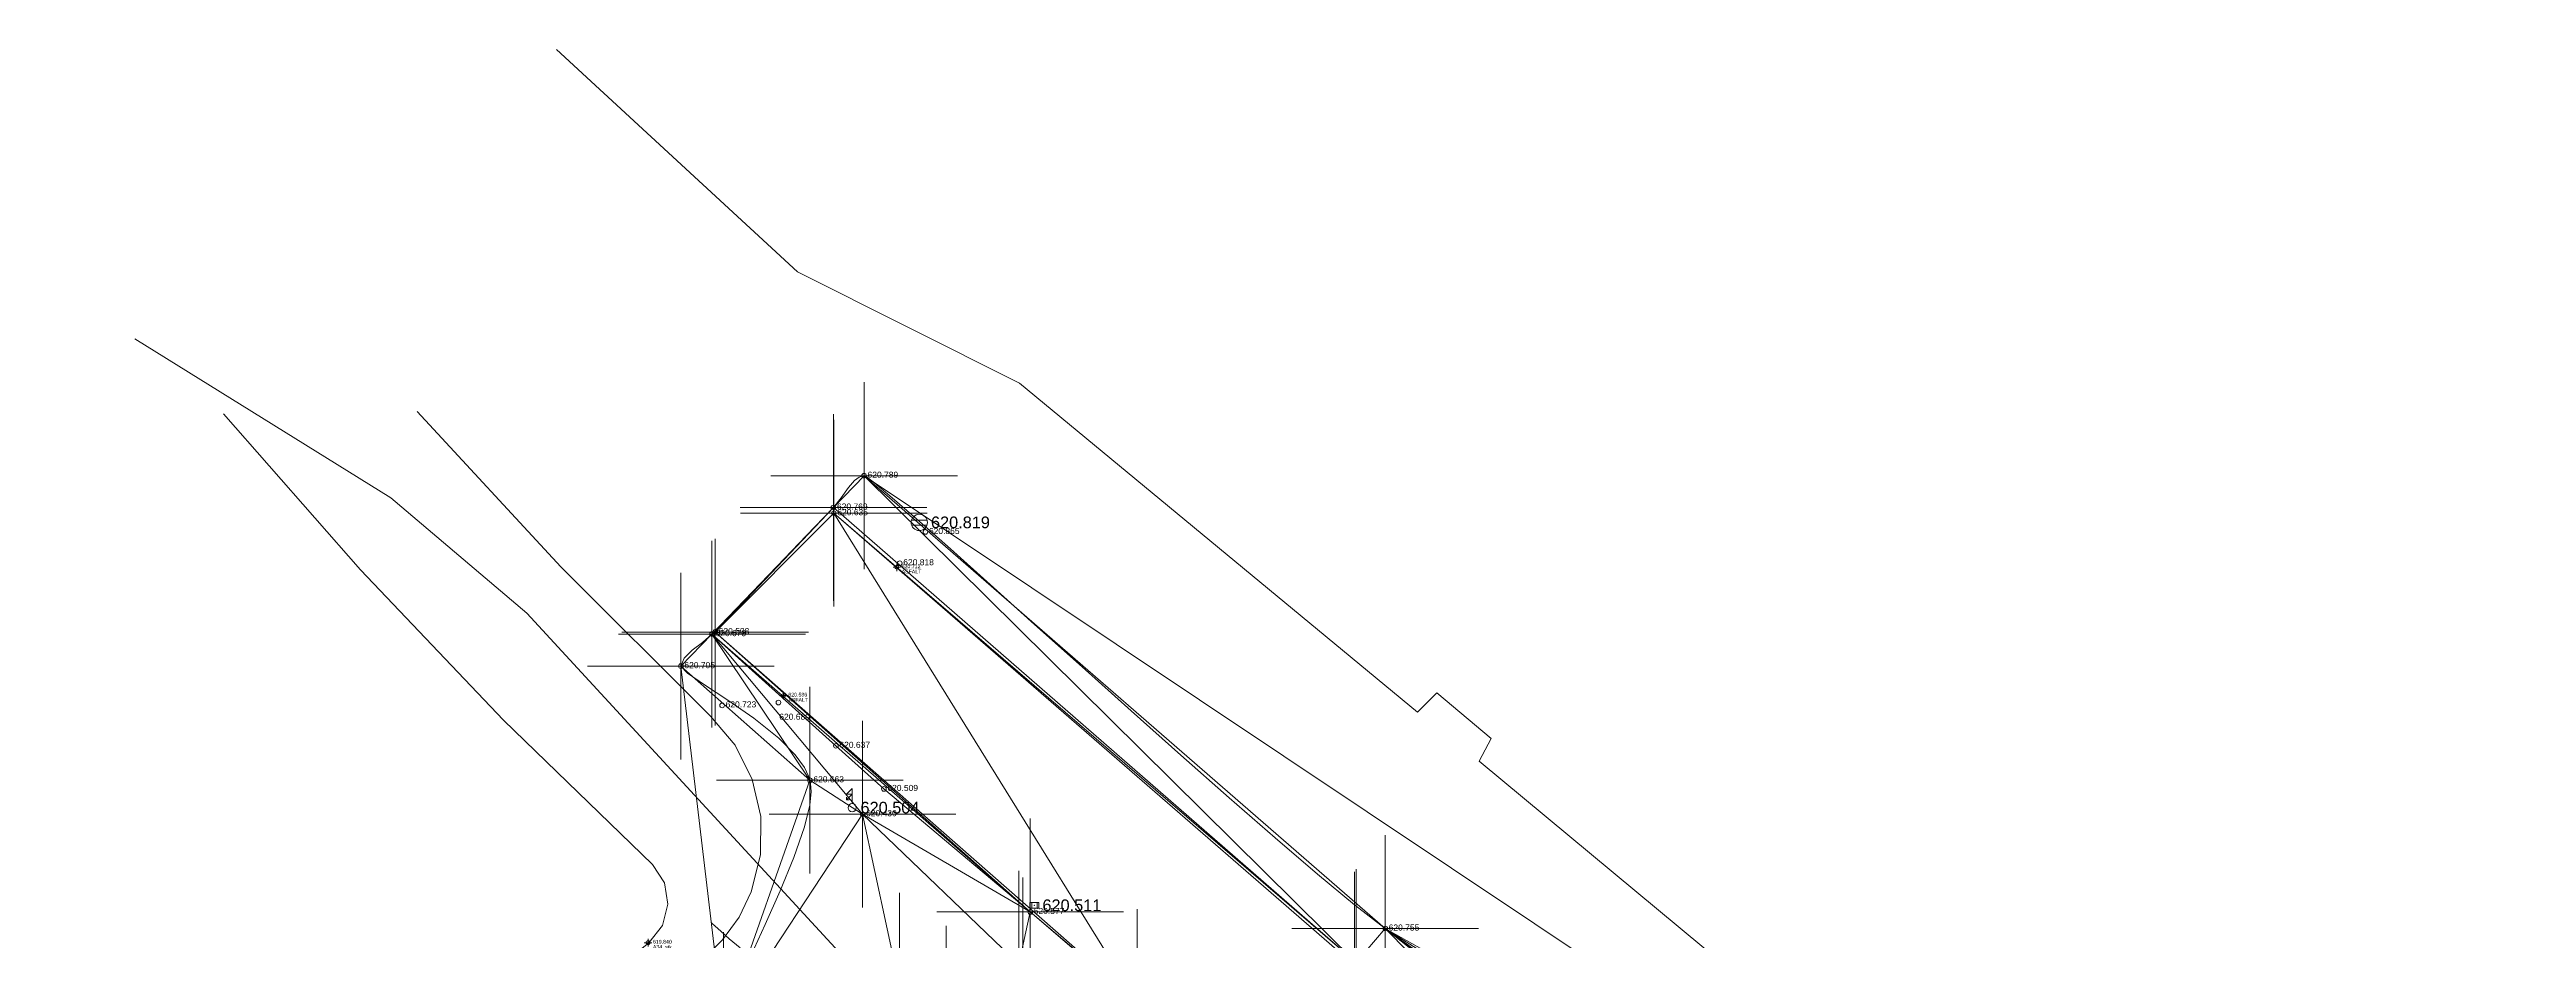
# Model space of a CAD drawing. Header units: metres. Extents: x 7511918 to 7512107, y 4692231 to 4692386.
# Drawn here: x 7511958.2 to 7512037.8, y 4692357.9 to 4692386.5 of the extents above; entities that cross this region are included whole.
import ezdxf

# ---------------------------------------------------------------- set-up
doc = ezdxf.new("R2010")
doc.units = ezdxf.units.M
for name, color, linetype, lineweight in [('A - Rrugë_Pen_No__1', 7, 'Continuous', 0), ('Asfallt', 97, 'Continuous', 0), ('asfalt pikat', 97, 'Continuous', 0), ('germimi  modeli pikat', 1, 'Continuous', 0), ('germimi modeli trek', 1, 'Continuous', 0), ('Parcela Fqinje', 251, 'Continuous', 0), ('Puset fekali', 30, 'Continuous', 0), ('rruga_matjet', 45, 'Continuous', 0), ('shtyll elektrike', 1, 'Continuous', 0), ('terreni  pikat modelit', 133, 'Continuous', 0), ('terreni izohipset kryesore', 212, 'Continuous', 0), ('terreni trek modelit', 132, 'Continuous', 0), ('trotuar', 155, 'Continuous', 0), ('trotuar pikat', 155, 'Continuous', 0), ('ujmbledhes', 5, 'Continuous', 0), ('vellimi  pikat', 97, 'Continuous', 0), ('vellimi  trek', 97, 'Continuous', 0), ('vellimi izo themelore', 97, 'Continuous', 0)]:
    doc.layers.add(name, color=color, linetype=linetype, lineweight=lineweight)
doc.styles.get("Standard").update_dxf_attribs({"font": 'arial.ttf'})

# ---------------------------------------------------------------- blocks, each defined once
blk = doc.blocks.new('*U8', base_point=(7511989.669, 4692358.793, 620.577))
at = {"layer": 'trotuar pikat', "linetype": 'ByBlock', "lineweight": -2}
blk.add_line((7511989.669, 4692358.793, 620.577), (7511989.669, 4692358.793, 620.577), dxfattribs=at)
blk.add_circle((7511989.669, 4692358.793, 620.577), 0.075, dxfattribs=at)
at = {"layer": 'trotuar pikat', "linetype": 'ByBlock', "insert": (7511989.7815, 4692358.823, 620.577), "char_height": 0.195, "attachment_point": 4}
blk.add_mtext('{\\C256;620.577}', dxfattribs=at)
blk = doc.blocks.new('grill2')
at = {"color": 5, "lineweight": 0}
for p, q in [((-0.95, 1.04), (-0.95, -1.04)), ((0.95, 1.04), (0.95, -1.04))]:
    blk.add_line(p, q, dxfattribs=at)
blk.add_lwpolyline([(-1.67, 1.04), (1.67, 1.04), (1.67, -1.04), (-1.67, -1.04)], close=True, dxfattribs=at)
blk.add_circle((0, 0), 0.063, dxfattribs=at)
blk = doc.blocks.new('grill')
blk.add_blockref('grill2', (0, 0))
blk = doc.blocks.new('*U9', base_point=(7511989.804, 4692359.004, 620.511))
at = {"layer": 'ujmbledhes', "color": 0, "linetype": 'ByBlock', "lineweight": -2, "xscale": 0.0868476678725996, "yscale": 0.0868476678725996, "zscale": 0.0868476678725996}
blk.add_blockref('grill', (7511989.804, 4692359.004, 620.511), dxfattribs=at)
at = {"layer": 'ujmbledhes', "linetype": 'ByBlock', "insert": (7511990.061, 4692359.004, 620.511), "char_height": 0.375, "attachment_point": 4}
blk.add_mtext('620.511', dxfattribs=at)
blk = doc.blocks.new('*U48', base_point=(7512001.076, 4692358.261, 620.755))
at = {"layer": 'trotuar pikat', "linetype": 'ByBlock', "lineweight": -2}
blk.add_line((7512001.076, 4692358.261, 620.755), (7512001.076, 4692358.261, 620.755), dxfattribs=at)
blk.add_circle((7512001.076, 4692358.261, 620.755), 0.075, dxfattribs=at)
at = {"layer": 'trotuar pikat', "linetype": 'ByBlock', "insert": (7512001.1885, 4692358.291, 620.755), "char_height": 0.195, "attachment_point": 4}
blk.add_mtext('{\\C256;620.755}', dxfattribs=at)
blk = doc.blocks.new('*U49', base_point=(7511984.329, 4692372.808, 620.789))
at = {"layer": 'trotuar pikat', "linetype": 'ByBlock', "lineweight": -2}
blk.add_line((7511984.329, 4692372.808, 620.789), (7511984.329, 4692372.808, 620.789), dxfattribs=at)
blk.add_circle((7511984.329, 4692372.808, 620.789), 0.075, dxfattribs=at)
at = {"layer": 'trotuar pikat', "linetype": 'ByBlock', "insert": (7511984.4415, 4692372.838, 620.789), "char_height": 0.195, "attachment_point": 4}
blk.add_mtext('{\\C256;620.789}', dxfattribs=at)
blk = doc.blocks.new('*U50', base_point=(7511983.346, 4692371.786, 620.769))
at = {"layer": 'trotuar pikat', "linetype": 'ByBlock', "lineweight": -2}
blk.add_line((7511983.346, 4692371.786, 620.769), (7511983.346, 4692371.786, 620.769), dxfattribs=at)
blk.add_circle((7511983.346, 4692371.786, 620.769), 0.075, dxfattribs=at)
at = {"layer": 'trotuar pikat', "linetype": 'ByBlock', "insert": (7511983.4585, 4692371.816, 620.769), "char_height": 0.195, "attachment_point": 4}
blk.add_mtext('{\\C256;620.769}', dxfattribs=at)
blk = doc.blocks.new('Settling Basin - PK ujrat e zeza')
at = {"color": 21, "lineweight": 0, "flags": 128}
for points in [[(-0.95, 0.27), (0.96, 0.27)], [(-0.95, -0.33), (0.96, -0.33)]]:
    blk.add_lwpolyline(points, dxfattribs=at)
at = {"color": 21, "lineweight": 0}
blk.add_circle((0, 0), 1, dxfattribs=at)
blk = doc.blocks.new('Puset_Kan_Atmosferik')
blk.add_blockref('Settling Basin - PK ujrat e zeza', (0, 0))
blk = doc.blocks.new('*U51', base_point=(7511986.104, 4692371.306, 620.819))
at = {"layer": 'Puset fekali', "color": 0, "linetype": 'ByBlock', "lineweight": -2, "xscale": 0.2624999971783286, "yscale": 0.2624999971783286, "zscale": 0.2624999971783286}
blk.add_blockref('Puset_Kan_Atmosferik', (7511986.104, 4692371.306, 620.819), dxfattribs=at)
at = {"layer": 'Puset fekali', "linetype": 'ByBlock', "insert": (7511986.479, 4692371.306, 620.819), "char_height": 0.375, "attachment_point": 4}
blk.add_mtext('620.819', dxfattribs=at)
blk = doc.blocks.new('*U52', base_point=(7511983.357, 4692371.604, 620.635))
at = {"layer": 'asfalt pikat', "linetype": 'ByBlock', "lineweight": -2}
blk.add_line((7511983.357, 4692371.604, 620.635), (7511983.357, 4692371.604, 620.635), dxfattribs=at)
blk.add_circle((7511983.357, 4692371.604, 620.635), 0.075, dxfattribs=at)
at = {"layer": 'asfalt pikat', "linetype": 'ByBlock', "insert": (7511983.4695, 4692371.634, 620.635), "char_height": 0.195, "attachment_point": 4}
blk.add_mtext('{\\C256;620.635}', dxfattribs=at)
blk = doc.blocks.new('*U53', base_point=(7511979.545, 4692367.785, 620.538))
at = {"layer": 'asfalt pikat', "linetype": 'ByBlock', "lineweight": -2}
blk.add_line((7511979.545, 4692367.785, 620.538), (7511979.545, 4692367.785, 620.538), dxfattribs=at)
blk.add_circle((7511979.545, 4692367.785, 620.538), 0.075, dxfattribs=at)
at = {"layer": 'asfalt pikat', "linetype": 'ByBlock', "insert": (7511979.6575, 4692367.815, 620.538), "char_height": 0.195, "attachment_point": 4}
blk.add_mtext('{\\C256;620.538}', dxfattribs=at)
blk = doc.blocks.new('*U54', base_point=(7511979.442, 4692367.719, 620.678))
at = {"layer": 'trotuar pikat', "linetype": 'ByBlock', "lineweight": -2}
blk.add_line((7511979.442, 4692367.719, 620.678), (7511979.442, 4692367.719, 620.678), dxfattribs=at)
blk.add_circle((7511979.442, 4692367.719, 620.678), 0.075, dxfattribs=at)
at = {"layer": 'trotuar pikat', "linetype": 'ByBlock', "insert": (7511979.5545, 4692367.749, 620.678), "char_height": 0.195, "attachment_point": 4}
blk.add_mtext('{\\C256;620.678}', dxfattribs=at)
blk = doc.blocks.new('*U55', base_point=(7511978.442, 4692366.69, 620.705))
at = {"layer": 'trotuar pikat', "linetype": 'ByBlock', "lineweight": -2}
blk.add_line((7511978.442, 4692366.69, 620.705), (7511978.442, 4692366.69, 620.705), dxfattribs=at)
blk.add_circle((7511978.442, 4692366.69, 620.705), 0.075, dxfattribs=at)
at = {"layer": 'trotuar pikat', "linetype": 'ByBlock', "insert": (7511978.5545, 4692366.72, 620.705), "char_height": 0.195, "attachment_point": 4}
blk.add_mtext('{\\C256;620.705}', dxfattribs=at)
blk = doc.blocks.new('*U56', base_point=(7511982.587, 4692363.023, 620.663))
at = {"layer": 'trotuar pikat', "linetype": 'ByBlock', "lineweight": -2}
blk.add_line((7511982.587, 4692363.023, 620.663), (7511982.587, 4692363.023, 620.663), dxfattribs=at)
blk.add_circle((7511982.587, 4692363.023, 620.663), 0.075, dxfattribs=at)
at = {"layer": 'trotuar pikat', "linetype": 'ByBlock', "insert": (7511982.6995, 4692363.053, 620.663), "char_height": 0.195, "attachment_point": 4}
blk.add_mtext('{\\C256;620.663}', dxfattribs=at)
blk = doc.blocks.new('*U57', base_point=(7511983.424, 4692364.13, 620.637))
at = {"layer": 'trotuar pikat', "linetype": 'ByBlock', "lineweight": -2}
blk.add_line((7511983.424, 4692364.13, 620.637), (7511983.424, 4692364.13, 620.637), dxfattribs=at)
blk.add_circle((7511983.424, 4692364.13, 620.637), 0.075, dxfattribs=at)
at = {"layer": 'trotuar pikat', "linetype": 'ByBlock', "insert": (7511983.5365, 4692364.16, 620.637), "char_height": 0.195, "attachment_point": 4}
blk.add_mtext('{\\C256;620.637}', dxfattribs=at)
blk = doc.blocks.new('*U58', base_point=(7511984.966, 4692362.746, 620.509))
at = {"layer": 'trotuar pikat', "linetype": 'ByBlock', "lineweight": -2}
blk.add_line((7511984.966, 4692362.746, 620.509), (7511984.966, 4692362.746, 620.509), dxfattribs=at)
blk.add_circle((7511984.966, 4692362.746, 620.509), 0.075, dxfattribs=at)
at = {"layer": 'trotuar pikat', "linetype": 'ByBlock', "insert": (7511985.0785, 4692362.776, 620.509), "char_height": 0.195, "attachment_point": 4}
blk.add_mtext('{\\C256;620.509}', dxfattribs=at)
blk = doc.blocks.new('*U59', base_point=(7511984.282, 4692361.934, 620.43))
at = {"layer": 'trotuar pikat', "linetype": 'ByBlock', "lineweight": -2}
blk.add_line((7511984.282, 4692361.934, 620.43), (7511984.282, 4692361.934, 620.43), dxfattribs=at)
blk.add_circle((7511984.282, 4692361.934, 620.43), 0.075, dxfattribs=at)
at = {"layer": 'trotuar pikat', "linetype": 'ByBlock', "insert": (7511984.3945, 4692361.964, 620.43), "char_height": 0.195, "attachment_point": 4}
blk.add_mtext('{\\C256;620.430}', dxfattribs=at)
blk = doc.blocks.new('Pole electricity_ Shtyllë Elekrike Druri - tension i lartë')
at = {"color": 1, "linetype": 'ByBlock', "lineweight": 0, "flags": 128}
for points in [[(0, 0.5), (0, 2.35), (-0.7, 1.65), (0, 1.65), (-0.7, 0.95)], [(-0.35, 0.95), (-0.7, 0.95), (-0.7, 1.3)]]:
    blk.add_lwpolyline(points, dxfattribs=at)
at = {"color": 1, "linetype": 'ByBlock', "lineweight": 0}
blk.add_circle((0, 0), 0.5, dxfattribs=at)
blk = doc.blocks.new('Shtylle_Elekrike_Druri')
at = {"color": 1, "lineweight": 0}
blk.add_blockref('Pole electricity_ Shtyllë Elekrike Druri - tension i lartë', (0, 0), dxfattribs=at)
blk = doc.blocks.new('*U60', base_point=(7511983.945, 4692362.142, 620.504))
at = {"layer": 'shtyll elektrike', "color": 0, "linetype": 'ByBlock', "lineweight": -2, "xscale": 0.2631578938478685, "yscale": 0.2631578938478685, "zscale": 0.2631578938478685}
blk.add_blockref('Shtylle_Elekrike_Druri', (7511983.945, 4692362.142, 620.504), dxfattribs=at)
at = {"layer": 'shtyll elektrike', "linetype": 'ByBlock', "insert": (7511984.215, 4692362.142, 620.504), "char_height": 0.375, "attachment_point": 4}
blk.add_mtext('620.504', dxfattribs=at)
blk = doc.blocks.new('*U331', base_point=(7511986.301, 4692371, 620.865))
at = {"layer": 'trotuar pikat', "linetype": 'ByBlock', "lineweight": -2}
blk.add_line((7511986.301, 4692371, 620.865), (7511986.301, 4692371, 620.865), dxfattribs=at)
blk.add_circle((7511986.301, 4692371, 620.865), 0.075, dxfattribs=at)
at = {"layer": 'trotuar pikat', "linetype": 'ByBlock', "insert": (7511986.4135, 4692371.03, 620.865), "char_height": 0.195, "attachment_point": 4}
blk.add_mtext('{\\C256;620.865}', dxfattribs=at)
blk = doc.blocks.new('*U332', base_point=(7511985.476, 4692369.997, 620.818))
at = {"layer": 'trotuar pikat', "linetype": 'ByBlock', "lineweight": -2}
blk.add_line((7511985.476, 4692369.997, 620.818), (7511985.476, 4692369.997, 620.818), dxfattribs=at)
blk.add_circle((7511985.476, 4692369.997, 620.818), 0.075, dxfattribs=at)
at = {"layer": 'trotuar pikat', "linetype": 'ByBlock', "insert": (7511985.5885, 4692370.027, 620.818), "char_height": 0.195, "attachment_point": 4}
blk.add_mtext('{\\C256;620.818}', dxfattribs=at)
blk = doc.blocks.new('*U333', base_point=(7511985.379, 4692369.866, 620.712))
at = {"layer": 'rruga_matjet', "linetype": 'ByBlock', "lineweight": -2}
for p, q in [((7511985.379, 4692369.746, 620.712), (7511985.379, 4692369.986, 620.712)), ((7511985.259, 4692369.866, 620.712), (7511985.499, 4692369.866, 620.712))]:
    blk.add_line(p, q, dxfattribs=at)
blk.add_circle((7511985.379, 4692369.866, 620.712), 0.06, dxfattribs=at)
at = {"layer": 'rruga_matjet', "linetype": 'ByBlock', "char_height": 0.12}
for s, insert, attachment_point in [('{\\fArial|b0|i0|c0|p34;\\C256;ASFALT}', (7511985.537, 4692369.79, 620.712), 1), ('{\\fArial|b0|i0|c0|p34;\\C256;620.712}', (7511985.537, 4692369.896, 620.712), 4)]:
    blk.add_mtext(s, dxfattribs=dict(at, insert=insert, attachment_point=attachment_point))
blk = doc.blocks.new('*U334', base_point=(7511981.738, 4692365.743, 620.586))
at = {"layer": 'rruga_matjet', "linetype": 'ByBlock', "lineweight": -2}
for p, q in [((7511981.618, 4692365.743, 620.586), (7511981.858, 4692365.743, 620.586)), ((7511981.738, 4692365.623, 620.586), (7511981.738, 4692365.863, 620.586))]:
    blk.add_line(p, q, dxfattribs=at)
blk.add_circle((7511981.738, 4692365.743, 620.586), 0.06, dxfattribs=at)
at = {"layer": 'rruga_matjet', "linetype": 'ByBlock', "char_height": 0.12}
for s, insert, attachment_point in [('{\\fArial|b0|i0|c0|p34;\\C256;ASFALT}', (7511981.895, 4692365.667, 620.586), 1), ('{\\fArial|b0|i0|c0|p34;\\C256;620.586}', (7511981.895, 4692365.773, 620.586), 4)]:
    blk.add_mtext(s, dxfattribs=dict(at, insert=insert, attachment_point=attachment_point))
blk = doc.blocks.new('*U335', base_point=(7511981.575, 4692365.52, 620.68))
at = {"layer": 'trotuar pikat', "linetype": 'ByBlock', "lineweight": -2}
blk.add_line((7511981.575, 4692365.52, 620.68), (7511981.575, 4692365.52, 620.68), dxfattribs=at)
blk.add_circle((7511981.575, 4692365.52, 620.68), 0.075, dxfattribs=at)
at = {"layer": 'trotuar pikat', "linetype": 'ByBlock', "insert": (7511981.605, 4692365.063, 620.68), "char_height": 0.195, "attachment_point": 4}
blk.add_mtext('{\\C256;620.680}', dxfattribs=at)
blk = doc.blocks.new('*U336', base_point=(7511979.767, 4692365.43, 620.723))
at = {"layer": 'trotuar pikat', "linetype": 'ByBlock', "lineweight": -2}
blk.add_line((7511979.767, 4692365.43, 620.723), (7511979.767, 4692365.43, 620.723), dxfattribs=at)
blk.add_circle((7511979.767, 4692365.43, 620.723), 0.075, dxfattribs=at)
at = {"layer": 'trotuar pikat', "linetype": 'ByBlock', "insert": (7511979.8795, 4692365.46, 620.723), "char_height": 0.195, "attachment_point": 4}
blk.add_mtext('{\\C256;620.723}', dxfattribs=at)
blk = doc.blocks.new('*U353', base_point=(7511977.387, 4692357.806, 619.84))
at = {"layer": 'rruga_matjet', "linetype": 'ByBlock', "lineweight": -2}
for p, q in [((7511977.267, 4692357.806, 619.84), (7511977.507, 4692357.806, 619.84)), ((7511977.387, 4692357.686, 619.84), (7511977.387, 4692357.926, 619.84))]:
    blk.add_line(p, q, dxfattribs=at)
blk.add_circle((7511977.387, 4692357.806, 619.84), 0.06, dxfattribs=at)
at = {"layer": 'rruga_matjet', "linetype": 'ByBlock', "char_height": 0.12}
for s, insert, attachment_point in [('{\\fArial|b0|i0|c0|p34;\\C256;A34_stk}', (7511977.544, 4692357.73, 619.84), 1), ('{\\fArial|b0|i0|c0|p34;\\C256;619.840}', (7511977.544, 4692357.836, 619.84), 4)]:
    blk.add_mtext(s, dxfattribs=dict(at, insert=insert, attachment_point=attachment_point))

msp = doc.modelspace()

# ---------------------------------------------------------------- linework, layer by layer
at = {"layer": 'A - Rrugë_Pen_No__1', "color": 5, "linetype": 'Continuous', "lineweight": 13}
for points in [[(7511923.403, 4692314.426), (7511977.414, 4692357.806), (7511977.851, 4692358.357), (7511978.027, 4692359.039), (7511977.913, 4692359.732), (7511977.528, 4692360.32), (7511972.741, 4692364.958), (7511968.144, 4692369.785), (7511963.744, 4692374.793)], [(7511924.358, 4692313.278), (7511979.135, 4692357.266), (7511979.783, 4692357.897), (7511980.312, 4692358.629), (7511980.705, 4692359.443), (7511981.002, 4692360.632), (7511981.013, 4692361.858), (7511980.737, 4692363.052), (7511980.189, 4692364.149), (7511979.399, 4692365.086), (7511974.582, 4692369.882), (7511969.971, 4692374.875)]]:
    msp.add_lwpolyline(points, dxfattribs=at)
at = {"layer": 'Asfallt'}
msp.add_polyline3d([(7512032.133, 4692338.989, 620.799), (7512022.821, 4692342.556, 620.734), (7512016.031, 4692345.7, 620.719), (7512013.894, 4692346.303, 620.685), (7512011.493, 4692347.938, 620.717), (7512009.538, 4692349.372, 620.639), (7512000.086, 4692357.084, 620.646), (7511983.357, 4692371.604, 620.635), (7511979.545, 4692367.785, 620.538), (7511993.109, 4692355.881, 620.486), (7512002.953, 4692347.506, 620.551), (7512007.926, 4692343.747, 620.612), (7512015.974, 4692339.477, 620.697), (7512019.795, 4692337.693, 620.722), (7512029.736, 4692333.842, 620.707), (7512032.133, 4692338.989, 620.799)], dxfattribs=at)
at = {"layer": 'germimi  modeli pikat', "color": 1, "linetype": 'Continuous', "lineweight": 0}
for p, q in [((7511984.329, 4692371.958, 620.789), (7511984.329, 4692373.658, 620.789)), ((7511983.346, 4692370.936, 620.769), (7511983.346, 4692372.636, 620.769)), ((7511983.357, 4692370.754, 620.635), (7511983.357, 4692372.454, 620.635)), ((7511983.479, 4692372.808, 620.789), (7511985.179, 4692372.808, 620.789)), ((7511982.496, 4692371.786, 620.769), (7511984.196, 4692371.786, 620.769)), ((7511982.507, 4692371.604, 620.635), (7511984.207, 4692371.604, 620.635)), ((7511979.442, 4692366.869, 620.678), (7511979.442, 4692368.569, 620.678)), ((7511979.545, 4692366.935, 620.538), (7511979.545, 4692368.635, 620.538)), ((7511978.592, 4692367.719, 620.678), (7511980.292, 4692367.719, 620.678)), ((7511978.695, 4692367.785, 620.538), (7511980.395, 4692367.785, 620.538)), ((7511978.442, 4692365.84, 620.705), (7511978.442, 4692367.54, 620.705)), ((7511977.592, 4692366.69, 620.705), (7511979.292, 4692366.69, 620.705)), ((7511982.587, 4692362.173, 620.663), (7511982.587, 4692363.873, 620.663)), ((7511981.737, 4692363.023, 620.663), (7511983.437, 4692363.023, 620.663)), ((7511984.282, 4692361.084, 620.43), (7511984.282, 4692362.784, 620.43)), ((7511983.432, 4692361.934, 620.43), (7511985.132, 4692361.934, 620.43)), ((7511989.669, 4692357.943, 620.577), (7511989.669, 4692359.643, 620.577)), ((7512001.076, 4692357.411, 620.755), (7512001.076, 4692359.111, 620.755)), ((7511988.819, 4692358.793, 620.577), (7511990.519, 4692358.793, 620.577)), ((7512000.226, 4692358.261, 620.755), (7512001.926, 4692358.261, 620.755)), ((7511989.307, 4692356.265, 620.517), (7511989.307, 4692357.965, 620.517)), ((7512000.086, 4692356.234, 620.646), (7512000.086, 4692357.934, 620.646)), ((7512000.141, 4692356.316, 620.72), (7512000.141, 4692358.016, 620.72))]:
    msp.add_line(p, q, dxfattribs=at)
at = {"layer": 'germimi modeli trek', "color": 1, "linetype": 'Continuous', "lineweight": 0}
for points in [[(7512000.141, 4692357.166, 620.72), (7511984.329, 4692372.808, 620.789), (7511983.346, 4692371.786, 620.769)], [(7512000.141, 4692357.166, 620.72), (7512001.076, 4692358.261, 620.755), (7511984.329, 4692372.808, 620.789)], [(7511979.442, 4692367.719, 620.678), (7511979.545, 4692367.785, 620.538), (7511983.346, 4692371.786, 620.769)], [(7511983.346, 4692371.786, 620.769), (7511979.545, 4692367.785, 620.538), (7511983.357, 4692371.604, 620.635)], [(7511993.109, 4692355.881, 620.486), (7511983.357, 4692371.604, 620.635), (7511979.545, 4692367.785, 620.538)], [(7511983.346, 4692371.786, 620.769), (7511983.357, 4692371.604, 620.635), (7512000.141, 4692357.166, 620.72)], [(7511993.109, 4692355.881, 620.486), (7512000.086, 4692357.084, 620.646), (7511983.357, 4692371.604, 620.635)], [(7511983.357, 4692371.604, 620.635), (7512000.086, 4692357.084, 620.646), (7512000.141, 4692357.166, 620.72)], [(7511979.442, 4692367.719, 620.678), (7511978.442, 4692366.69, 620.705), (7511982.587, 4692363.023, 620.663)], [(7511989.669, 4692358.793, 620.577), (7511979.545, 4692367.785, 620.538), (7511979.442, 4692367.719, 620.678)], [(7511979.442, 4692367.719, 620.678), (7511984.282, 4692361.934, 620.43), (7511989.669, 4692358.793, 620.577)], [(7511979.442, 4692367.719, 620.678), (7511982.587, 4692363.023, 620.663), (7511984.282, 4692361.934, 620.43)], [(7511979.545, 4692367.785, 620.538), (7511989.669, 4692358.793, 620.577), (7511993.109, 4692355.881, 620.486)], [(7511982.587, 4692363.023, 620.663), (7511979.813, 4692355.145, 619.718), (7511984.282, 4692361.934, 620.43)], [(7511984.282, 4692361.934, 620.43), (7511979.813, 4692355.145, 619.718), (7511985.465, 4692356.412, 620.13)], [(7511984.282, 4692361.934, 620.43), (7511985.465, 4692356.412, 620.13), (7511989.307, 4692357.115, 620.517)], [(7511989.307, 4692357.115, 620.517), (7511989.669, 4692358.793, 620.577), (7511984.282, 4692361.934, 620.43)], [(7511989.307, 4692357.115, 620.517), (7512002.925, 4692347.45, 620.649), (7511989.669, 4692358.793, 620.577)], [(7512002.925, 4692347.45, 620.649), (7511993.109, 4692355.881, 620.486), (7511989.669, 4692358.793, 620.577)], [(7512001.076, 4692358.261, 620.755), (7512000.141, 4692357.166, 620.72), (7512009.657, 4692349.561, 620.774)], [(7512012.83, 4692349.111, 620.874), (7512001.076, 4692358.261, 620.755), (7512009.657, 4692349.561, 620.774)], [(7512023.724, 4692343.88, 620.958), (7512001.076, 4692358.261, 620.755), (7512012.83, 4692349.111, 620.874)]]:
    msp.add_3dface(points, dxfattribs=at)
at = {"layer": 'Parcela Fqinje', "elevation": 609.752, "flags": 128}
for points in [[(7511974.444, 4692386.499), (7511982.192, 4692379.356), (7511989.322, 4692375.776), (7512002.111, 4692365.206), (7512002.731, 4692365.836), (7512004.481, 4692364.366), (7512004.091, 4692363.636), (7512019.171, 4692351.116), (7512021.061, 4692349.675), (7512021.771, 4692350.405), (7512023.541, 4692349.225), (7512023.161, 4692348.425), (7512026.181, 4692347.055), (7512028.691, 4692346.225), (7512031.9, 4692345.545), (7512035.04, 4692345.025), (7512038.46, 4692345.075)], [(7512100.154, 4692320.526), (7512099.37, 4692321.114), (7512090.4, 4692328.334), (7512084.23, 4692331.224), (7512078.21, 4692330.164), (7512066.38, 4692329.075), (7512056.28, 4692327.065), (7512044.93, 4692326.926), (7512038.19, 4692326.936), (7512031.28, 4692327.606), (7512025.23, 4692326.976), (7512017.28, 4692329.357), (7512013.22, 4692331.467), (7512007.31, 4692335.187), (7511984.021, 4692356.967), (7511973.491, 4692368.387), (7511969.121, 4692372.097), (7511960.895, 4692377.202)]]:
    msp.add_lwpolyline(points, dxfattribs=at)
at = {"layer": 'terreni  pikat modelit', "color": 133, "linetype": 'Continuous', "lineweight": 0}
for p, q in [((7511984.329, 4692371.958, 620.789), (7511984.329, 4692373.658, 620.789)), ((7511983.346, 4692370.936, 620.769), (7511983.346, 4692372.636, 620.769)), ((7511983.357, 4692370.754, 620.635), (7511983.357, 4692372.454, 620.635)), ((7511983.479, 4692372.808, 620.789), (7511985.179, 4692372.808, 620.789)), ((7511982.496, 4692371.786, 620.769), (7511984.196, 4692371.786, 620.769)), ((7511982.507, 4692371.604, 620.635), (7511984.207, 4692371.604, 620.635)), ((7511979.442, 4692366.869, 620.678), (7511979.442, 4692368.569, 620.678)), ((7511979.545, 4692366.935, 620.538), (7511979.545, 4692368.635, 620.538)), ((7511978.592, 4692367.719, 620.678), (7511980.292, 4692367.719, 620.678)), ((7511978.695, 4692367.785, 620.538), (7511980.395, 4692367.785, 620.538)), ((7511978.442, 4692365.84, 620.705), (7511978.442, 4692367.54, 620.705)), ((7511977.592, 4692366.69, 620.705), (7511979.292, 4692366.69, 620.705)), ((7511982.587, 4692362.173, 620.663), (7511982.587, 4692363.873, 620.663)), ((7511981.737, 4692363.023, 620.663), (7511983.437, 4692363.023, 620.663)), ((7511984.282, 4692361.084, 620.43), (7511984.282, 4692362.784, 620.43)), ((7511983.432, 4692361.934, 620.43), (7511985.132, 4692361.934, 620.43)), ((7511989.669, 4692357.943, 620.577), (7511989.669, 4692359.643, 620.577)), ((7512001.076, 4692357.411, 620.755), (7512001.076, 4692359.111, 620.755)), ((7511988.819, 4692358.793, 620.577), (7511990.519, 4692358.793, 620.577)), ((7512000.226, 4692358.261, 620.755), (7512001.926, 4692358.261, 620.755)), ((7511989.307, 4692356.265, 620.517), (7511989.307, 4692357.965, 620.517)), ((7512000.086, 4692356.234, 620.646), (7512000.086, 4692357.934, 620.646)), ((7512000.141, 4692356.316, 620.72), (7512000.141, 4692358.016, 620.72))]:
    msp.add_line(p, q, dxfattribs=at)
at = {"layer": 'terreni izohipset kryesore', "color": 212, "linetype": 'Continuous', "lineweight": 0, "elevation": 620}
msp.add_lwpolyline([(7511979.421, 4692358.444), (7511979.457, 4692358.414), (7511979.548, 4692358.334), (7511979.722, 4692358.174), (7511979.997, 4692357.925), (7511980.351, 4692357.641)], dxfattribs=at)
at = {"layer": 'terreni trek modelit', "color": 132, "linetype": 'Continuous', "lineweight": 0}
for points in [[(7512000.141, 4692357.166, 620.72), (7511984.329, 4692372.808, 620.789), (7511983.346, 4692371.786, 620.769)], [(7512000.141, 4692357.166, 620.72), (7512001.076, 4692358.261, 620.755), (7511984.329, 4692372.808, 620.789)], [(7512032.862, 4692340.402, 620.979), (7511984.329, 4692372.808, 620.789), (7512001.076, 4692358.261, 620.755)], [(7511979.442, 4692367.719, 620.678), (7511979.545, 4692367.785, 620.538), (7511983.346, 4692371.786, 620.769)], [(7511983.346, 4692371.786, 620.769), (7511979.545, 4692367.785, 620.538), (7511983.357, 4692371.604, 620.635)], [(7511993.109, 4692355.881, 620.486), (7511983.357, 4692371.604, 620.635), (7511979.545, 4692367.785, 620.538)], [(7511983.346, 4692371.786, 620.769), (7511983.357, 4692371.604, 620.635), (7512000.141, 4692357.166, 620.72)], [(7511993.109, 4692355.881, 620.486), (7512000.086, 4692357.084, 620.646), (7511983.357, 4692371.604, 620.635)], [(7511983.357, 4692371.604, 620.635), (7512000.086, 4692357.084, 620.646), (7512000.141, 4692357.166, 620.72)], [(7511979.442, 4692367.719, 620.678), (7511978.442, 4692366.69, 620.705), (7511982.587, 4692363.023, 620.663)], [(7511989.669, 4692358.793, 620.577), (7511979.545, 4692367.785, 620.538), (7511979.442, 4692367.719, 620.678)], [(7511979.442, 4692367.719, 620.678), (7511984.282, 4692361.934, 620.43), (7511989.669, 4692358.793, 620.577)], [(7511979.442, 4692367.719, 620.678), (7511982.587, 4692363.023, 620.663), (7511984.282, 4692361.934, 620.43)], [(7511979.545, 4692367.785, 620.538), (7511989.669, 4692358.793, 620.577), (7511993.109, 4692355.881, 620.486)], [(7511978.442, 4692366.69, 620.705), (7511979.813, 4692355.145, 619.718), (7511982.587, 4692363.023, 620.663)], [(7511982.587, 4692363.023, 620.663), (7511979.813, 4692355.145, 619.718), (7511984.282, 4692361.934, 620.43)], [(7511984.282, 4692361.934, 620.43), (7511979.813, 4692355.145, 619.718), (7511985.465, 4692356.412, 620.13)], [(7511984.282, 4692361.934, 620.43), (7511985.465, 4692356.412, 620.13), (7511989.307, 4692357.115, 620.517)], [(7511989.307, 4692357.115, 620.517), (7511989.669, 4692358.793, 620.577), (7511984.282, 4692361.934, 620.43)], [(7511989.307, 4692357.115, 620.517), (7512002.925, 4692347.45, 620.649), (7511989.669, 4692358.793, 620.577)], [(7512002.925, 4692347.45, 620.649), (7511993.109, 4692355.881, 620.486), (7511989.669, 4692358.793, 620.577)], [(7512001.076, 4692358.261, 620.755), (7512000.141, 4692357.166, 620.72), (7512009.657, 4692349.561, 620.774)], [(7512012.83, 4692349.111, 620.874), (7512001.076, 4692358.261, 620.755), (7512009.657, 4692349.561, 620.774)], [(7512032.862, 4692340.402, 620.979), (7512001.076, 4692358.261, 620.755), (7512023.724, 4692343.88, 620.958)], [(7512023.724, 4692343.88, 620.958), (7512001.076, 4692358.261, 620.755), (7512012.83, 4692349.111, 620.874)]]:
    msp.add_3dface(points, dxfattribs=at)
at = {"layer": 'trotuar'}
msp.add_polyline3d([(7512032.228, 4692339.072, 620.891), (7512023.121, 4692342.523, 620.854), (7512014.394, 4692346.525, 620.812), (7512013.075, 4692347.258, 620.804), (7512009.657, 4692349.561, 620.774), (7512000.141, 4692357.166, 620.72), (7511983.346, 4692371.786, 620.769), (7511984.329, 4692372.808, 620.789), (7512001.076, 4692358.261, 620.755), (7512011.217, 4692350.231, 620.873), (7512012.83, 4692349.111, 620.874), (7512015.201, 4692347.835, 620.873), (7512023.724, 4692343.88, 620.958), (7512032.862, 4692340.402, 620.979)], close=True, dxfattribs=at)
msp.add_polyline3d([(7512029.694, 4692333.746, 620.824), (7512029.266, 4692332.511, 620.859), (7512018.913, 4692336.479, 620.53), (7512015.043, 4692338.223, 620.586), (7512007.119, 4692342.389, 620.714), (7512002.147, 4692346.142, 620.702), (7511989.307, 4692357.115, 620.517), (7511984.282, 4692361.934, 620.43), (7511982.587, 4692363.023, 620.663), (7511978.442, 4692366.69, 620.705), (7511979.442, 4692367.719, 620.678), (7511983.424, 4692364.13, 620.637), (7511984.966, 4692362.746, 620.509), (7511989.669, 4692358.793, 620.577), (7512002.925, 4692347.45, 620.649), (7512007.882, 4692343.688, 620.67), (7512015.952, 4692339.36, 620.735), (7512019.798, 4692337.62, 620.748), (7512029.694, 4692333.746, 620.824)], dxfattribs=at)
at = {"layer": 'vellimi  pikat', "color": 97, "linetype": 'Continuous', "lineweight": 0}
for p, q in [((7511984.329, 4692369.808), (7511984.329, 4692375.808)), ((7511983.346, 4692368.786), (7511983.346, 4692374.786)), ((7511983.357, 4692368.604), (7511983.357, 4692374.604)), ((7511981.329, 4692372.808), (7511987.329, 4692372.808)), ((7511980.346, 4692371.786), (7511986.346, 4692371.786)), ((7511980.357, 4692371.604), (7511986.357, 4692371.604)), ((7511979.545, 4692364.785), (7511979.545, 4692370.785)), ((7511979.442, 4692364.719), (7511979.442, 4692370.719)), ((7511978.442, 4692363.69), (7511978.442, 4692369.69)), ((7511976.442, 4692367.719), (7511982.442, 4692367.719)), ((7511976.545, 4692367.785), (7511982.545, 4692367.785)), ((7511975.442, 4692366.69), (7511981.442, 4692366.69)), ((7511982.587, 4692360.023), (7511982.587, 4692366.023)), ((7511984.282, 4692358.934), (7511984.282, 4692364.934)), ((7511979.587, 4692363.023), (7511985.587, 4692363.023)), ((7511981.282, 4692361.934), (7511987.282, 4692361.934)), ((7511989.669, 4692355.793), (7511989.669, 4692361.793)), ((7512001.076, 4692355.261), (7512001.076, 4692361.261)), ((7511989.307, 4692354.115), (7511989.307, 4692360.115)), ((7511989.434, 4692353.897), (7511989.434, 4692359.897)), ((7512000.086, 4692354.084), (7512000.086, 4692360.084)), ((7512000.141, 4692354.166), (7512000.141, 4692360.166)), ((7511985.465, 4692353.412), (7511985.465, 4692359.412)), ((7511993.109, 4692352.881), (7511993.109, 4692358.881)), ((7511979.813, 4692352.145), (7511979.813, 4692358.145)), ((7511986.669, 4692358.793), (7511992.669, 4692358.793)), ((7511986.967, 4692352.349, -0.392), (7511986.967, 4692358.349, -0.392)), ((7511998.076, 4692358.261), (7512004.076, 4692358.261))]:
    msp.add_line(p, q, dxfattribs=at)
at = {"layer": 'vellimi  trek', "color": 97, "linetype": 'Continuous', "lineweight": 0}
for points in [[(7512000.141, 4692357.166), (7511984.329, 4692372.808), (7511983.346, 4692371.786)], [(7512000.141, 4692357.166), (7512001.076, 4692358.261), (7511984.329, 4692372.808)], [(7511979.442, 4692367.719), (7511979.545, 4692367.785), (7511983.346, 4692371.786)], [(7511979.545, 4692367.785), (7511983.357, 4692371.604), (7511983.346, 4692371.786)], [(7511993.109, 4692355.881), (7511983.357, 4692371.604), (7511979.545, 4692367.785)], [(7512000.141, 4692357.166), (7511983.346, 4692371.786), (7511983.357, 4692371.604)], [(7511983.357, 4692371.604), (7511993.109, 4692355.881), (7512000.086, 4692357.084)], [(7511983.357, 4692371.604), (7512000.086, 4692357.084), (7512000.141, 4692357.166)], [(7511979.442, 4692367.719), (7511978.442, 4692366.69), (7511982.587, 4692363.023)], [(7511989.669, 4692358.793), (7511979.545, 4692367.785), (7511979.442, 4692367.719)], [(7511979.442, 4692367.719), (7511982.587, 4692363.023), (7511984.282, 4692361.934)], [(7511979.442, 4692367.719), (7511984.282, 4692361.934), (7511989.669, 4692358.793)], [(7511979.545, 4692367.785), (7511989.669, 4692358.793), (7511993.109, 4692355.881)], [(7511984.282, 4692361.934), (7511982.587, 4692363.023), (7511979.813, 4692355.145)], [(7511985.465, 4692356.412), (7511984.282, 4692361.934), (7511979.813, 4692355.145)], [(7511989.307, 4692357.115), (7511989.669, 4692358.793), (7511984.282, 4692361.934)], [(7511989.307, 4692357.115), (7511984.282, 4692361.934), (7511985.465, 4692356.412)], [(7511989.307, 4692357.115), (7512002.925, 4692347.45), (7511989.669, 4692358.793)], [(7512002.925, 4692347.45), (7511993.109, 4692355.881), (7511989.669, 4692358.793)], [(7512001.076, 4692358.261), (7512000.141, 4692357.166), (7512009.657, 4692349.561)], [(7512001.076, 4692358.261), (7512009.657, 4692349.561), (7512012.83, 4692349.111)], [(7512001.076, 4692358.261), (7512012.83, 4692349.111), (7512023.724, 4692343.88)]]:
    msp.add_3dface(points, dxfattribs=at)
at = {"layer": 'vellimi izo themelore', "color": 97, "linetype": 'Continuous', "lineweight": 0}
msp.add_lwpolyline([(7512002.027, 4692357.575), (7512001.076, 4692358.261), (7512000.095, 4692359.026), (7511998.903, 4692360.01), (7511997.544, 4692361.169), (7511996.063, 4692362.457), (7511994.505, 4692363.832), (7511992.913, 4692365.249), (7511991.333, 4692366.663), (7511989.809, 4692368.032), (7511988.385, 4692369.311), (7511987.106, 4692370.455), (7511986.016, 4692371.421), (7511985.161, 4692372.164), (7511984.674, 4692372.57), (7511984.44, 4692372.748), (7511984.352, 4692372.802), (7511984.329, 4692372.808), (7511984.275, 4692372.801), (7511984.171, 4692372.761), (7511984.022, 4692372.649), (7511983.832, 4692372.427), (7511983.596, 4692372.097), (7511983.346, 4692371.786), (7511983.038, 4692371.466), (7511982.481, 4692370.885), (7511981.774, 4692370.148), (7511981.017, 4692369.359), (7511980.31, 4692368.622), (7511979.751, 4692368.041), (7511979.442, 4692367.719), (7511979.135, 4692367.453), (7511978.804, 4692367.199), (7511978.543, 4692366.948), (7511978.442, 4692366.69), (7511978.654, 4692366.459), (7511979.198, 4692366.085), (7511979.95, 4692365.596), (7511980.788, 4692365.018), (7511981.588, 4692364.379), (7511982.12, 4692363.841), (7511982.413, 4692363.431), (7511982.544, 4692363.159), (7511982.587, 4692363.023), (7511982.609, 4692362.913), (7511982.624, 4692362.662), (7511982.581, 4692362.22), (7511982.415, 4692361.527), (7511982.076, 4692360.54), (7511981.637, 4692359.475), (7511981.152, 4692358.393), (7511980.675, 4692357.358)], dxfattribs=at)

# ---------------------------------------------------------------- block references
at = {"layer": 'asfalt pikat'}
for name, p in [('*U52', (7511983.357, 4692371.604, 620.635)), ('*U53', (7511979.545, 4692367.785, 620.538))]:
    msp.add_blockref(name, p, dxfattribs=at)
at = {"layer": 'Puset fekali'}
msp.add_blockref('*U51', (7511986.104, 4692371.306, 620.819), dxfattribs=at)
at = {"layer": 'rruga_matjet'}
for name, p in [('*U333', (7511985.379, 4692369.866, 620.712)), ('*U334', (7511981.738, 4692365.743, 620.586)), ('*U353', (7511977.387, 4692357.806, 619.84))]:
    msp.add_blockref(name, p, dxfattribs=at)
at = {"layer": 'shtyll elektrike'}
msp.add_blockref('*U60', (7511983.945, 4692362.142, 620.504), dxfattribs=at)
at = {"layer": 'trotuar pikat'}
for name, p in [('*U49', (7511984.329, 4692372.808, 620.789)), ('*U50', (7511983.346, 4692371.786, 620.769)), ('*U331', (7511986.301, 4692371, 620.865)), ('*U332', (7511985.476, 4692369.997, 620.818)), ('*U54', (7511979.442, 4692367.719, 620.678)), ('*U55', (7511978.442, 4692366.69, 620.705)), ('*U336', (7511979.767, 4692365.43, 620.723)), ('*U335', (7511981.575, 4692365.52, 620.68)), ('*U57', (7511983.424, 4692364.13, 620.637)), ('*U56', (7511982.587, 4692363.023, 620.663)), ('*U58', (7511984.966, 4692362.746, 620.509)), ('*U59', (7511984.282, 4692361.934, 620.43)), ('*U8', (7511989.669, 4692358.793, 620.577)), ('*U48', (7512001.076, 4692358.261, 620.755))]:
    msp.add_blockref(name, p, dxfattribs=at)
at = {"layer": 'ujmbledhes'}
msp.add_blockref('*U9', (7511989.804, 4692359.004, 620.511), dxfattribs=at)

doc.saveas('drawing.dxf')
